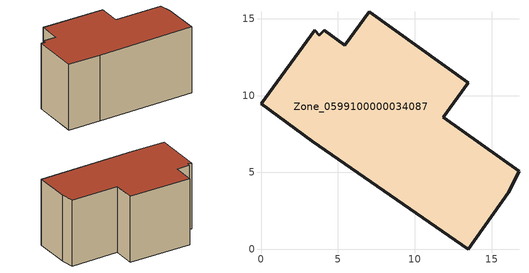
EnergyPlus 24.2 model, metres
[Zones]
Zone_0599100000034087
 floor ground (C_G): 16.78,5.08 16.08,3.68 13.47,0 3.33,7.03 0,9.48 3.48,14.25 3.78,13.93 4.12,14.23 5.44,13.27 7.04,15.46 13.49,10.85 11.87,8.58 z0
 wall outside (C_F): 13.49,10.85 7.04,15.46 5.44,13.27 4.12,14.23 3.78,13.93 3.48,14.25 0,9.48 3.33,7.03 13.47,0 16.08,3.68 16.78,5.08 11.87,8.58 13.49,10.85 z0:8.44
 roof outside (C_R): 16.08,3.68 16.78,5.08 11.87,8.58 13.49,10.85 7.04,15.46 5.44,13.27 4.12,14.23 3.78,13.93 3.48,14.25 0,9.48 3.33,7.03 13.47,0 z8.44
[BUILDING]
Pand.0599100000034087: North Axis=0; Terrain=City; Loads Convergence Tolerance Value=0.04; Temperature Convergence Tolerance Value=0.4; Solar Distribution=FullExterior; Maximum Number of Warmup Days=25; Minimum Number of Warmup Days=1
[Site:Location]
Rotterdam.The.Hague.AP_ZH_NLD Design_Conditions: Latitude=51.96; Longitude=4.45; Time Zone=1; Elevation=-4.5
[SITE:GROUNDTEMPERATURE:BUILDINGSURFACE]
18, 18, 18, 18, 18, 18, 18, 18, 18, 18, 18, 18
[MATERIAL] Thermal Absorptance=0.9; Solar Absorptance=0.7; Visible Absorptance=0.7
Name | Roughness | Thickness | Conductivity | Density | Specific Heat
G.TC.1975-1991 | MediumSmooth | 0.15 | 0.288461 | 540 | 1210
F.TC.1975-1991 | Rough | 0.3 | 0.230769 | 1920 | 840
R.TC.1975-1991 | MediumRough | 0.2 | 0.153846 | 1500 | 1000
[CONSTRUCTION]
C_G: G.TC.1975-1991
C_F: F.TC.1975-1991
C_R: R.TC.1975-1991
[ZONE]
Zone_0599100000034087: Type=1; Multiplier=1; Ceiling Height=Autocalculate; Volume=Autocalculate; Floor Area=autocalculate; Part of Total Floor Area=Yes
[ZONEINFILTRATION:DESIGNFLOWRATE]
Infil_Zone_0599100000034087: Zone or ZoneList or Space or SpaceList=Zone_0599100000034087; Schedule=AlwaysOn; Design Flow Rate Calculation Method=Flow/Area; Flow Rate per Floor Area=0.003; Constant Term Coefficient=1; Temperature Term Coefficient=0; Velocity Term Coefficient=0; Velocity Squared Term Coefficient=0
[HVACTEMPLATE:ZONE:IDEALLOADSAIRSYSTEM]
Zone_0599100000034087: Maximum Heating Supply Air Temperature=50; Minimum Cooling Supply Air Temperature=13; Maximum Heating Supply Air Humidity Ratio=0.0156; Minimum Cooling Supply Air Humidity Ratio=0.0077; Heating Limit=NoLimit; Cooling Limit=NoLimit; Dehumidification Control Type=ConstantSensibleHeatRatio; Cooling Sensible Heat Ratio=0.7; Dehumidification Setpoint=60; Humidification Control Type=None; Humidification Setpoint=30; Outdoor Air Method=None; Outdoor Air Flow Rate per Person=0.00944; Outdoor Air Flow Rate per Zone Floor Area=0; Outdoor Air Flow Rate per Zone=0; Demand Controlled Ventilation Type=None; Outdoor Air Economizer Type=NoEconomizer; Heat Recovery Type=None; Sensible Heat Recovery Effectiveness=0.7; Latent Heat Recovery Effectiveness=0.65
[ZONECONTROL:THERMOSTAT]
ThermostatControl_Zone_0599100000034087: Zone or ZoneList=Zone_0599100000034087; Control Type Schedule=DualSetpointControlType; Control 1=Thermostat_Zone_0599100000034087; Temperature Difference Between Cutout And Setpoint=0
[THERMOSTATSETPOINT:DUALSETPOINT]
Thermostat_Zone_0599100000034087: Heating Setpoint Temperature Schedule=HeatingSetpoint_Zone_0599100000034087; Cooling Setpoint Temperature Schedule=CoolingSetpoint_Zone_0599100000034087
[SCHEDULE:COMPACT]
HeatingSetpoint_Zone_0599100000034087: Through: 12/31, For: AllDays, Until: 24:00, 21
CoolingSetpoint_Zone_0599100000034087: Through: 12/31, For: AllDays, Until: 24:00, 24
DualSetpointControlType: Through: 12/31, For: AllDays, Until: 24:00, 4
AlwaysOn: Through: 12/31, For: AllDays, Until: 24:00, 1
